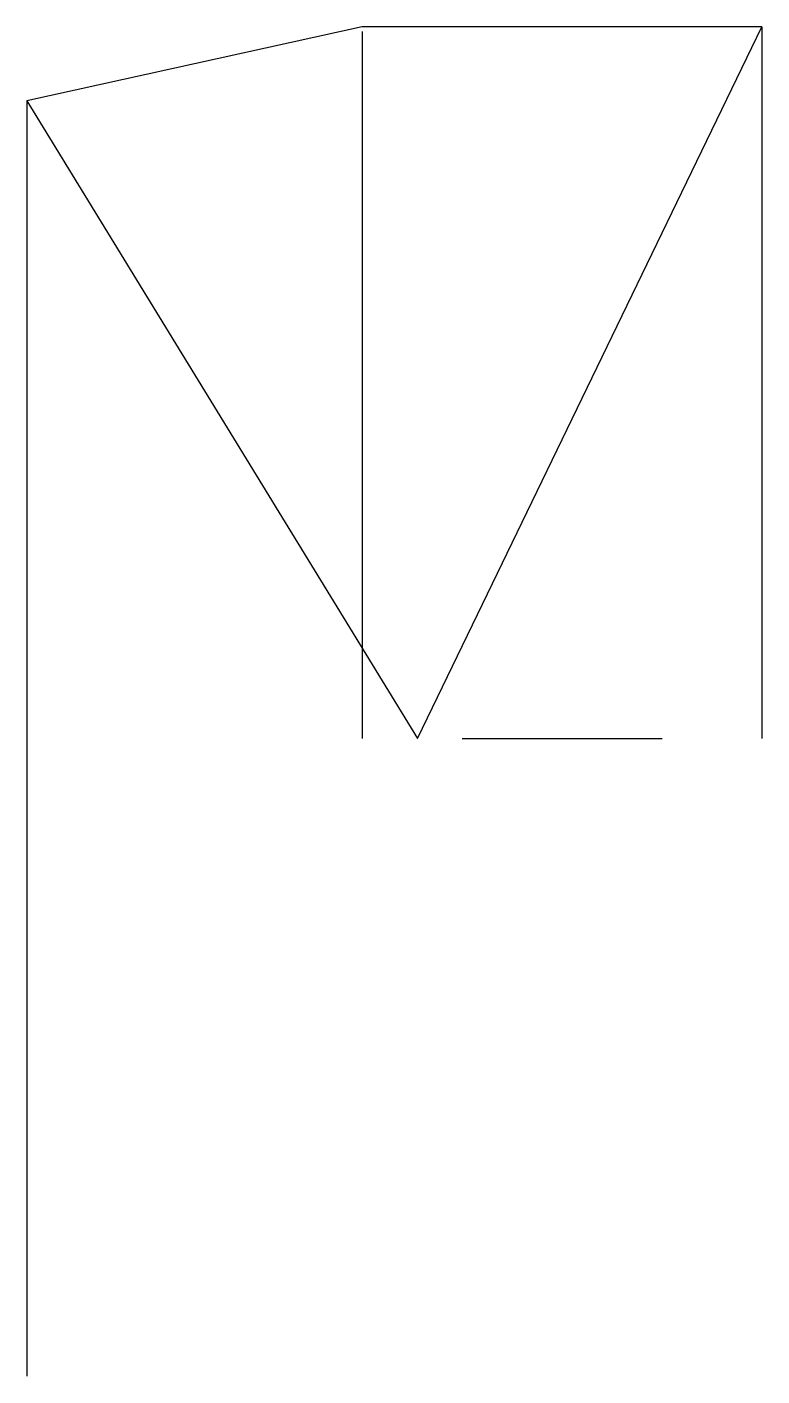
# Model space of a CAD drawing. Header units: millimetres. Extents: x 1049 to 3159, y 311 to 1450.
# Drawn here: x 1049 to 1670, y 311 to 1450 of the extents above; entities outside this region: 3.
import ezdxf

# ---------------------------------------------------------------- set-up
doc = ezdxf.new("R2010")
doc.units = ezdxf.units.MM
doc.layers.add('B40 H40', color=20, linetype='Continuous')
doc.layers.add('H20', color=140, linetype='Continuous')

msp = doc.modelspace()

# ---------------------------------------------------------------- linework, layer by layer
at = {"layer": 'B40 H40'}
for p, q in [((1669.6, 1450.3), (1669.6, 849.4)), ((1332, 1446.4), (1332, 849.4)), ((1049, 1387.8), (1049, 311)), ((2799.9, 1337.4), (2799.9, 1337.4, 390.8)), ((3159, 903.5), (3159, 903.5, 548.7)), ((1416.4, 849.4), (1585.2, 849.4))]:
    msp.add_line(p, q, dxfattribs=at)
at = {"layer": 'H20'}
for points in [[(1378.8, 849.4), (1669.6, 1450.3), (1332, 1450.3), (1049, 1387.8)], [(2889.7, 1228.9), (3069.3, 1012), (3159, 903.5, 548.7), (2799.9, 1337.4, 390.8)]]:
    msp.add_3dface(points, dxfattribs=at)

doc.saveas('drawing.dxf')
